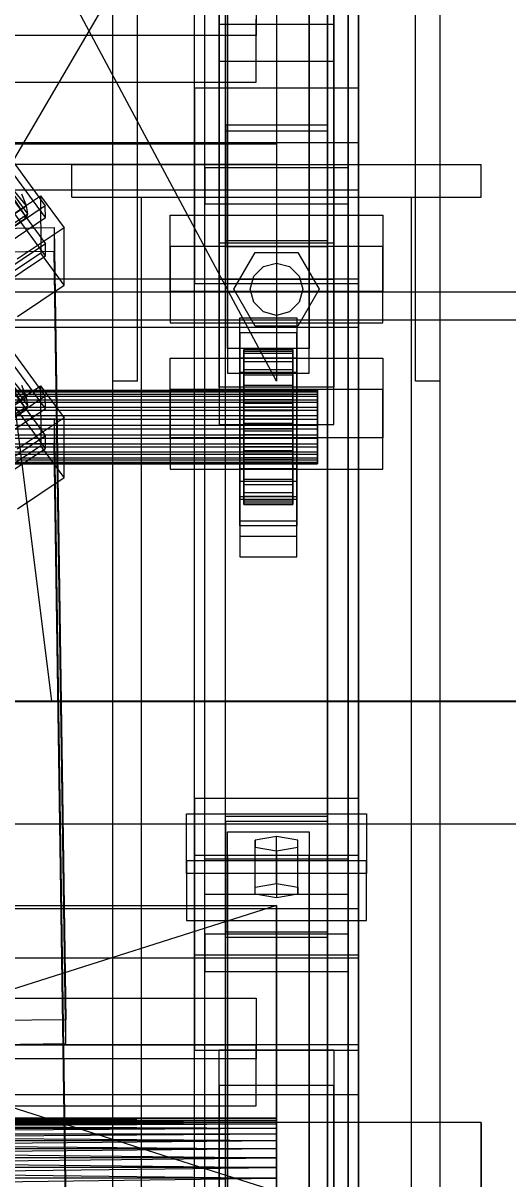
# Model space of a CAD drawing. Header units: millimetres. Extents: x -1970 to 34302, y -65268 to 6837.
# Drawn here: x 368.1 to 486.5, y -33816.9 to -33534.2 of the extents above; entities that cross this region are included whole.
import ezdxf

# ---------------------------------------------------------------- set-up
doc = ezdxf.new("R2010")
doc.units = ezdxf.units.MM
for name, color, linetype, lineweight in [('COTAS_O', 1, 'Continuous', 0), ('frontal_briquetadora', 7, 'Continuous', 0), ('frontal_C01', 7, 'Continuous', 0), ('frontal_C02', 7, 'Continuous', 0), ('frontal_dos-mix', 7, 'Continuous', 0), ('frontal_mezcladora', 7, 'Continuous', 0), ('frontal_tolva', 7, 'Continuous', 0)]:
    doc.layers.add(name, color=color, linetype=linetype, lineweight=lineweight)
doc.dimstyles.new('R19_100', dxfattribs={"dimtxt": 250, "dimasz": 150, "dimexe": 150, "dimexo": 80, "dimgap": 100, "dimtad": 1, "dimtih": 1, "dimtoh": 1, "dimdsep": 46, "dimcen": 0.09, "dimadec": 0, "dimazin": 0, "dimtfac": 1, "dimtdec": 4, "dimtofl": 0, "dimtmove": 0, "dimatfit": 3, "dimfxl": 1, "dimtolj": 1, "dimtzin": 0, "dimarcsym": 0})

# ---------------------------------------------------------------- blocks, each defined once
blk = doc.blocks.new('*D35')
at = {"layer": 'COTAS_O', "color": 0, "lineweight": -2, "transparency": 16777216}
for p, q in [((-1725, -34320), (-1725, -33550)), ((1725, -34320), (1725, -33550)), ((-1575, -33700), (1575, -33700))]:
    blk.add_line(p, q, dxfattribs=at)
at = {"layer": 'COTAS_O', "color": 0, "transparency": 16777216}
for points in [[(-1575, -33675), (-1575, -33725), (-1725, -33700)], [(1575, -33675), (1575, -33725), (1725, -33700)]]:
    blk.add_solid(points, dxfattribs=at)
at = {"layer": 'Defpoints', "color": 0, "transparency": 16777216}
for p in [(1725, -33700), (-1725, -34400), (1725, -34400)]:
    blk.add_point(p, dxfattribs=at)

msp = doc.modelspace()

# ---------------------------------------------------------------- linework, layer by layer
at = {"layer": 'frontal_briquetadora'}
for p, q in [((430, -33820), (210, -33750)), ((210, -33750), (430, -33750)), ((430, -33750), (210, -33820)), ((430, -33820), (430, -33750)), ((430, -33750), (430, -33844.629)), ((430, -33750), (430, -33841.488)), ((430, -33750), (430, -33838.284)), ((430, -33750), (430, -33835.05)), ((430, -33750), (430, -33831.815)), ((430, -33750), (430, -33828.612)), ((430, -33750), (430, -33825.47)), ((430, -33750), (430, -33822.421)), ((430, -33750), (430, -33819.494)), ((430, -33750), (430, -33816.716)), ((430, -33750), (430, -33814.115)), ((430, -33750), (430, -33811.715)), ((430, -33750), (430, -33809.54)), ((430, -33750), (430, -33807.611)), ((430, -33750), (430, -33805.946)), ((430, -33750), (430, -33804.562)), ((430, -33750), (430, -33803.471)), ((430, -33750), (430, -33802.684)), ((430, -33750), (430, -33802.209)), ((430, -33750), (430, -33802.05)), ((430, -33802.05), (210, -33802.209)), ((430, -33802.05), (210, -33802.05)), ((430, -33802.209), (210, -33802.05)), ((430, -33802.209), (210, -33802.684)), ((430, -33802.209), (210, -33802.209)), ((430, -33802.684), (210, -33802.209)), ((430, -33802.684), (210, -33803.471)), ((430, -33802.684), (210, -33802.684)), ((430, -33803.471), (210, -33802.684)), ((430, -33802.05), (430, -33802.209)), ((430, -33802.209), (430, -33802.684)), ((430, -33802.684), (430, -33803.471)), ((480, -33803.052), (200, -33803.052)), ((430, -33803.471), (210, -33804.562)), ((430, -33803.471), (210, -33803.471)), ((430, -33804.562), (210, -33803.471)), ((430, -33804.562), (210, -33805.946)), ((430, -33804.562), (210, -33804.562)), ((430, -33803.471), (430, -33804.562)), ((430, -33804.562), (430, -33805.946)), ((480, -33803.052), (480, -33806.399)), ((480, -33806.043), (480, -33803.052)), ((480, -33803.946), (480, -33803.763)), ((480, -33803.763), (480, -33809.778)), ((480, -33810.289), (480, -33803.946)), ((430, -33805.946), (210, -33807.611)), ((430, -33805.946), (210, -33805.946)), ((430, -33807.611), (210, -33805.946)), ((430, -33807.611), (210, -33809.54)), ((430, -33807.611), (210, -33807.611)), ((210, -33807.611), (430, -33809.54)), ((430, -33805.946), (430, -33807.611)), ((430, -33807.611), (430, -33809.54)), ((480, -33814.779), (480, -33806.043)), ((480, -33806.399), (480, -33815.42)), ((430, -33809.54), (210, -33811.715)), ((430, -33809.54), (210, -33809.54)), ((210, -33809.54), (430, -33811.715)), ((430, -33809.54), (430, -33811.715)), ((480, -33809.778), (480, -33820.797)), ((480, -33821.536), (480, -33810.289)), ((430, -33811.715), (210, -33811.715)), ((210, -33814.115), (430, -33811.715)), ((210, -33811.715), (430, -33814.115)), ((430, -33814.115), (210, -33814.115)), ((210, -33816.716), (430, -33814.115)), ((210, -33814.115), (430, -33816.716)), ((430, -33811.715), (430, -33814.115)), ((430, -33814.115), (430, -33816.716)), ((430, -33816.716), (210, -33816.716)), ((210, -33819.494), (430, -33816.716)), ((430, -33816.716), (430, -33819.494)), ((480, -33827.53), (480, -33814.779)), ((480, -33815.42), (480, -33828.329))]:
    msp.add_line(p, q, dxfattribs=at)
at = {"layer": 'frontal_C01'}
for p, q in [((410, -33737.755), (410, -33372.504)), ((450, -33372.504), (450, -33737.755)), ((410, -33785.383), (410, -33420.131)), ((450, -33785.383), (450, -33420.131)), ((410, -33831.53), (410, -33466.278)), ((450, -33466.278), (450, -33831.53)), ((417.5, -34114.005), (417.5, -33472.513)), ((418, -33613.72), (418, -33473.176)), ((438, -33473.176), (438, -33613.72)), ((442.5, -33472.513), (442.5, -34114.005)), ((418, -33479.264), (418, -33619.807)), ((438, -33619.807), (438, -33479.264)), ((412.5, -33757.004), (412.5, -33480.764)), ((447.5, -33480.764), (447.5, -33757.004)), ((412.5, -33766.135), (412.5, -33489.895)), ((447.5, -33766.135), (447.5, -33489.895)), ((417.5, -34139.637), (417.5, -33498.145)), ((442.5, -34139.637), (442.5, -33498.145)), ((410, -33869.632), (410, -33504.38)), ((450, -33869.632), (450, -33504.38)), ((425, -33521.747), (425, -33537.21)), ((425, -33548.64), (425, -33533.178)), ((416, -33543.57), (416, -33534.438)), ((416, -33534.438), (444, -33534.438)), ((416, -33623.218), (416, -33534.438)), ((444, -33534.438), (444, -33543.57)), ((444, -33534.438), (444, -33623.218)), ((425, -33537.21), (-425, -33537.21)), ((425, -33548.64), (425, -33537.21)), ((444, -33543.57), (416, -33543.57)), ((416, -33543.57), (416, -33632.35)), ((444, -33632.35), (444, -33543.57)), ((-425, -33548.64), (425, -33548.64)), ((345.969, -33587.954), (373.501, -33625.398)), ((373.513, -33628.442), (345.981, -33590.998)), ((346.008, -33597.694), (373.539, -33635.138)), ((373.551, -33638.182), (346.02, -33600.738)), ((421, -33609.91), (421, -33606.257)), ((421, -33606.257), (435, -33606.257)), ((421, -33646.264), (421, -33606.257)), ((435, -33606.257), (435, -33609.91)), ((435, -33606.257), (435, -33646.264)), ((435, -33609.91), (421, -33609.91)), ((421, -33609.91), (421, -33649.917)), ((435, -33649.917), (435, -33609.91)), ((404, -33635.619), (404, -33616.139)), ((404, -33616.139), (456, -33616.139)), ((404, -33623.759), (404, -33616.139)), ((438, -33613.72), (418, -33613.72)), ((418, -33613.72), (418, -33619.807)), ((421, -33619.65), (421, -33615.997)), ((421, -33615.997), (435, -33615.997)), ((421, -33656.004), (421, -33615.997)), ((422, -33623.967), (422, -33613.978)), ((422, -33613.978), (422, -33614.392)), ((422, -33613.978), (434, -33613.978)), ((422, -33614.858), (422, -33613.978)), ((422, -33624.163), (422, -33614.392)), ((422, -33614.392), (422, -33616.07)), ((422, -33614.392), (434, -33614.392)), ((422, -33624.384), (422, -33614.858)), ((422, -33614.858), (434, -33614.858)), ((422, -33616.972), (422, -33614.858)), ((422, -33624.958), (422, -33616.07)), ((422, -33616.07), (422, -33618.899)), ((422, -33616.07), (434, -33616.07)), ((434, -33614.392), (434, -33613.978)), ((434, -33613.978), (434, -33623.967)), ((434, -33613.978), (434, -33614.858)), ((434, -33616.07), (434, -33614.392)), ((434, -33614.392), (434, -33624.163)), ((434, -33614.858), (434, -33624.384)), ((434, -33614.858), (434, -33616.972)), ((434, -33618.899), (434, -33616.07)), ((434, -33616.07), (434, -33624.958)), ((435, -33615.997), (435, -33619.65)), ((435, -33615.997), (435, -33656.004)), ((438, -33619.807), (438, -33613.72)), ((456, -33616.139), (456, -33635.619)), ((456, -33616.139), (456, -33623.759)), ((368.888, -33625.654), (363.351, -33618.907)), ((422, -33625.385), (422, -33616.972)), ((422, -33616.972), (434, -33616.972)), ((422, -33620.175), (422, -33616.972)), ((422, -33626.298), (422, -33618.899)), ((422, -33618.899), (422, -33622.687)), ((422, -33618.899), (434, -33618.899)), ((434, -33616.972), (434, -33625.385)), ((434, -33616.972), (434, -33620.175)), ((434, -33622.687), (434, -33618.899)), ((434, -33618.899), (434, -33626.298)), ((368.9, -33628.648), (363.357, -33620.325)), ((369.265, -33627.656), (363.53, -33619.855)), ((418, -33619.807), (438, -33619.807)), ((435, -33619.65), (421, -33619.65)), ((421, -33619.65), (421, -33659.657)), ((422, -33626.902), (422, -33620.175)), ((422, -33620.175), (434, -33620.175)), ((422, -33624.249), (422, -33620.175)), ((434, -33620.175), (434, -33626.902)), ((434, -33620.175), (434, -33624.249)), ((435, -33659.657), (435, -33619.65)), ((-440, -33623.967), (440, -33623.967)), ((-440, -33624.163), (440, -33624.163)), ((-440, -33624.384), (440, -33624.384)), ((360.882, -33630.578), (372.35, -33622.925)), ((368.888, -33625.654), (367.794, -33622.779)), ((372.35, -33622.925), (372.408, -33637.535)), ((372.35, -33622.925), (378.086, -33630.725)), ((456, -33623.759), (404, -33623.759)), ((404, -33623.759), (404, -33643.239)), ((444, -33623.218), (416, -33623.218)), ((416, -33623.218), (416, -33632.35)), ((422, -33628.092), (422, -33622.687)), ((422, -33622.687), (422, -33627.174)), ((422, -33622.687), (434, -33622.687)), ((422, -33624.163), (422, -33623.967)), ((434, -33623.967), (422, -33623.967)), ((422, -33623.967), (422, -33624.384)), ((422, -33624.958), (422, -33624.163)), ((434, -33624.163), (422, -33624.163)), ((422, -33628.832), (422, -33624.249)), ((422, -33624.249), (434, -33624.249)), ((422, -33628.916), (422, -33624.249)), ((434, -33624.384), (422, -33624.384)), ((422, -33624.384), (422, -33625.385)), ((434, -33627.174), (434, -33622.687)), ((434, -33622.687), (434, -33628.092)), ((434, -33623.967), (434, -33624.163)), ((434, -33624.384), (434, -33623.967)), ((434, -33624.163), (434, -33624.958)), ((434, -33624.249), (434, -33628.832)), ((434, -33624.249), (434, -33628.916)), ((434, -33625.385), (434, -33624.384)), ((440, -33624.163), (440, -33623.967)), ((440, -33623.967), (440, -33624.384)), ((440, -33624.958), (440, -33624.163)), ((440, -33624.384), (440, -33625.385)), ((444, -33632.35), (444, -33623.218)), ((456, -33643.239), (456, -33623.759)), ((-440, -33624.958), (440, -33624.958)), ((-440, -33625.385), (440, -33625.385)), ((-440, -33626.298), (440, -33626.298)), ((-440, -33626.902), (440, -33626.902)), ((359.058, -33632.214), (368.888, -33625.654)), ((359.436, -33634.216), (369.265, -33627.656)), ((373.501, -33625.398), (362.033, -33633.051)), ((369.265, -33627.656), (368.888, -33625.654)), ((368.9, -33628.648), (369.265, -33627.656)), ((373.513, -33628.442), (373.501, -33625.398)), ((422, -33626.298), (422, -33624.958)), ((434, -33624.958), (422, -33624.958)), ((434, -33625.385), (422, -33625.385)), ((422, -33625.385), (422, -33626.902)), ((422, -33628.092), (422, -33626.298)), ((434, -33626.298), (422, -33626.298)), ((434, -33626.902), (422, -33626.902)), ((422, -33626.902), (422, -33628.832)), ((422, -33627.174), (422, -33630.218)), ((434, -33627.174), (422, -33627.174)), ((422, -33627.174), (422, -33632.055)), ((434, -33624.958), (434, -33626.298)), ((434, -33626.902), (434, -33625.385)), ((434, -33626.298), (434, -33628.092)), ((434, -33628.832), (434, -33626.902)), ((434, -33630.218), (434, -33627.174)), ((434, -33632.055), (434, -33627.174)), ((440, -33626.298), (440, -33624.958)), ((440, -33625.385), (440, -33626.902)), ((440, -33628.092), (440, -33626.298)), ((440, -33626.902), (440, -33628.832)), ((-440, -33628.092), (440, -33628.092)), ((-440, -33628.832), (440, -33628.832)), ((440, -33630.218), (-440, -33630.218)), ((359.07, -33635.208), (368.9, -33628.648)), ((362.045, -33636.095), (373.513, -33628.442)), ((367.817, -33628.562), (368.9, -33628.648)), ((422, -33630.218), (422, -33628.092)), ((434, -33628.092), (422, -33628.092)), ((434, -33628.832), (422, -33628.832)), ((422, -33628.832), (422, -33631.043)), ((422, -33631.043), (422, -33628.916)), ((422, -33628.916), (434, -33628.916)), ((422, -33633.859), (422, -33628.916)), ((422, -33630.218), (434, -33630.218)), ((422, -33632.53), (422, -33630.218)), ((434, -33628.092), (434, -33630.218)), ((434, -33631.043), (434, -33628.832)), ((434, -33628.916), (434, -33631.043)), ((434, -33628.916), (434, -33633.859)), ((434, -33630.218), (434, -33632.53)), ((440, -33630.218), (440, -33628.092)), ((440, -33628.832), (440, -33631.043)), ((440, -33632.53), (440, -33630.218)), ((-440, -33631.043), (440, -33631.043)), ((-440, -33632.53), (440, -33632.53)), ((357.646, -33631.134), (375.644, -33630.891)), ((378.086, -33630.725), (366.618, -33638.379)), ((375.644, -33630.891), (375.644, -33636.979)), ((375.644, -33630.891), (378.512, -33823.891)), ((378.143, -33645.335), (378.086, -33630.725)), ((416, -33632.35), (444, -33632.35)), ((434, -33631.043), (422, -33631.043)), ((422, -33631.043), (422, -33633.384)), ((422, -33632.53), (422, -33632.055)), ((422, -33632.055), (422, -33636.998)), ((422, -33632.055), (434, -33632.055)), ((422, -33634.871), (422, -33632.53)), ((434, -33632.53), (422, -33632.53)), ((434, -33633.384), (434, -33631.043)), ((434, -33636.998), (434, -33632.055)), ((434, -33632.055), (434, -33632.53)), ((434, -33632.53), (434, -33634.871)), ((440, -33631.043), (440, -33633.384)), ((440, -33634.871), (440, -33632.53)), ((-440, -33633.384), (440, -33633.384)), ((-440, -33634.871), (440, -33634.871)), ((-440, -33635.696), (440, -33635.696)), ((373.539, -33635.138), (362.071, -33642.791)), ((373.551, -33638.182), (373.539, -33635.138)), ((456, -33635.619), (404, -33635.619)), ((404, -33635.619), (404, -33643.239)), ((422, -33633.384), (422, -33633.859)), ((434, -33633.384), (422, -33633.384)), ((422, -33633.384), (422, -33635.696)), ((422, -33633.859), (434, -33633.859)), ((422, -33638.74), (422, -33633.859)), ((422, -33637.082), (422, -33634.871)), ((422, -33634.871), (422, -33636.998)), ((434, -33634.871), (422, -33634.871)), ((422, -33635.696), (422, -33638.74)), ((434, -33635.696), (422, -33635.696)), ((422, -33635.696), (422, -33637.822)), ((434, -33633.859), (434, -33633.384)), ((434, -33635.696), (434, -33633.384)), ((434, -33633.859), (434, -33638.74)), ((434, -33636.998), (434, -33634.871)), ((434, -33634.871), (434, -33637.082)), ((434, -33638.74), (434, -33635.696)), ((434, -33637.822), (434, -33635.696)), ((440, -33633.384), (440, -33635.696)), ((440, -33637.082), (440, -33634.871)), ((440, -33635.696), (440, -33637.822)), ((456, -33643.239), (456, -33635.619)), ((-440, -33637.082), (440, -33637.082)), ((-440, -33637.822), (440, -33637.822)), ((375.644, -33636.979), (357.646, -33637.222)), ((372.408, -33637.535), (360.939, -33645.188)), ((362.083, -33645.835), (373.551, -33638.182)), ((378.143, -33645.335), (372.408, -33637.535)), ((378.512, -33829.979), (375.644, -33636.979)), ((422, -33636.998), (422, -33641.665)), ((422, -33636.998), (434, -33636.998)), ((422, -33639.012), (422, -33637.082)), ((422, -33637.082), (422, -33641.665)), ((434, -33637.082), (422, -33637.082)), ((422, -33637.822), (422, -33643.227)), ((434, -33637.822), (422, -33637.822)), ((422, -33637.822), (422, -33639.616)), ((422, -33638.74), (434, -33638.74)), ((422, -33643.227), (422, -33638.74)), ((434, -33641.665), (434, -33636.998)), ((434, -33641.665), (434, -33637.082)), ((434, -33637.082), (434, -33639.012)), ((434, -33643.227), (434, -33637.822)), ((434, -33639.616), (434, -33637.822)), ((434, -33638.74), (434, -33643.227)), ((440, -33639.012), (440, -33637.082)), ((440, -33637.822), (440, -33639.616)), ((-440, -33639.012), (440, -33639.012)), ((-440, -33639.616), (440, -33639.616)), ((-440, -33640.529), (440, -33640.529)), ((-440, -33640.956), (440, -33640.956)), ((-440, -33641.53), (440, -33641.53)), ((-440, -33641.751), (440, -33641.751)), ((422, -33640.529), (422, -33639.012)), ((422, -33639.012), (422, -33645.739)), ((434, -33639.012), (422, -33639.012)), ((422, -33639.616), (422, -33647.015)), ((434, -33639.616), (422, -33639.616)), ((422, -33639.616), (422, -33640.956)), ((422, -33641.53), (422, -33640.529)), ((422, -33640.529), (422, -33648.942)), ((434, -33640.529), (422, -33640.529)), ((422, -33640.956), (422, -33649.844)), ((434, -33640.956), (422, -33640.956)), ((422, -33640.956), (422, -33641.751)), ((422, -33641.947), (422, -33641.53)), ((422, -33641.53), (422, -33651.055)), ((434, -33641.53), (422, -33641.53)), ((422, -33641.665), (422, -33645.739)), ((422, -33641.665), (434, -33641.665)), ((422, -33641.751), (422, -33651.522)), ((434, -33641.751), (422, -33641.751)), ((422, -33641.751), (422, -33641.947)), ((434, -33645.739), (434, -33639.012)), ((434, -33639.012), (434, -33640.529)), ((434, -33647.015), (434, -33639.616)), ((434, -33640.956), (434, -33639.616)), ((434, -33648.942), (434, -33640.529)), ((434, -33640.529), (434, -33641.53)), ((434, -33649.844), (434, -33640.956)), ((434, -33641.751), (434, -33640.956)), ((434, -33651.055), (434, -33641.53)), ((434, -33641.53), (434, -33641.947)), ((434, -33645.739), (434, -33641.665)), ((434, -33651.522), (434, -33641.751)), ((434, -33641.947), (434, -33641.751)), ((440, -33640.529), (440, -33639.012)), ((440, -33639.616), (440, -33640.956)), ((440, -33641.53), (440, -33640.529)), ((440, -33640.956), (440, -33641.751)), ((440, -33641.947), (440, -33641.53)), ((440, -33641.751), (440, -33641.947)), ((-440, -33641.947), (440, -33641.947)), ((404, -33643.239), (456, -33643.239)), ((421, -33657.104), (421, -33643.102)), ((421, -33643.102), (435, -33643.102)), ((421, -33650.723), (421, -33643.102)), ((422, -33641.947), (422, -33651.936)), ((434, -33641.947), (422, -33641.947)), ((422, -33643.227), (434, -33643.227)), ((422, -33647.015), (422, -33643.227)), ((434, -33651.936), (434, -33641.947)), ((434, -33643.227), (434, -33647.015)), ((435, -33643.102), (435, -33657.104)), ((435, -33643.102), (435, -33650.723)), ((366.675, -33652.989), (378.143, -33645.335)), ((435, -33646.264), (421, -33646.264)), ((421, -33646.264), (421, -33649.917)), ((422, -33645.739), (422, -33648.942)), ((422, -33645.739), (434, -33645.739)), ((422, -33647.015), (434, -33647.015)), ((422, -33649.844), (422, -33647.015)), ((434, -33648.942), (434, -33645.739)), ((434, -33647.015), (434, -33649.844)), ((435, -33649.917), (435, -33646.264)), ((421, -33649.917), (435, -33649.917)), ((422, -33648.942), (422, -33651.055)), ((422, -33648.942), (434, -33648.942)), ((422, -33649.844), (434, -33649.844)), ((422, -33651.522), (422, -33649.844)), ((434, -33651.055), (434, -33648.942)), ((434, -33649.844), (434, -33651.522)), ((435, -33650.723), (421, -33650.723)), ((421, -33650.723), (421, -33664.724)), ((422, -33651.055), (422, -33651.936)), ((422, -33651.055), (434, -33651.055)), ((422, -33651.522), (434, -33651.522)), ((422, -33651.936), (422, -33651.522)), ((422, -33651.936), (434, -33651.936)), ((434, -33651.936), (434, -33651.055)), ((434, -33651.522), (434, -33651.936)), ((435, -33664.724), (435, -33650.723)), ((435, -33656.004), (421, -33656.004)), ((421, -33656.004), (421, -33659.657)), ((435, -33657.104), (421, -33657.104)), ((421, -33657.104), (421, -33664.724)), ((435, -33659.657), (435, -33656.004)), ((435, -33664.724), (435, -33657.104)), ((421, -33659.657), (435, -33659.657)), ((421, -33664.724), (435, -33664.724)), ((450, -33737.755), (410, -33737.755)), ((410, -33737.755), (410, -33785.383)), ((410, -34103.007), (410, -33737.755)), ((450, -33785.383), (450, -33737.755)), ((450, -33737.755), (450, -34103.007)), ((-450, -33750.719), (450, -33750.719)), ((450, -33750.719), (450, -33762.894)), ((450, -33750.719), (450, -33784.058)), ((447.5, -33757.004), (412.5, -33757.004)), ((412.5, -33757.004), (412.5, -33766.135)), ((447.5, -33766.135), (447.5, -33757.004)), ((450, -33762.894), (-450, -33762.894)), ((450, -33796.233), (450, -33762.894)), ((412.5, -33766.135), (447.5, -33766.135)), ((450, -33784.058), (-450, -33784.058)), ((410, -33785.383), (450, -33785.383)), ((410, -34150.635), (410, -33785.383)), ((450, -33796.233), (450, -33784.058)), ((450, -34150.635), (450, -33785.383)), ((-450, -33796.233), (450, -33796.233))]:
    msp.add_line(p, q, dxfattribs=at)
at = {"layer": 'frontal_C02'}
for p, q in [((417.5, -33560.475), (417.5, -33028.053)), ((442.5, -33028.053), (442.5, -33560.475)), ((417.5, -33587.441), (417.5, -33055.019)), ((442.5, -33587.441), (442.5, -33055.019)), ((410, -33550.05), (410, -33199.331)), ((450, -33199.331), (450, -33550.05)), ((410, -33597.867), (410, -33247.148)), ((450, -33597.867), (450, -33247.148)), ((410, -33723.846), (410, -33373.127)), ((450, -33373.127), (450, -33723.846)), ((412.5, -33569.574), (412.5, -33387.87)), ((447.5, -33387.87), (447.5, -33569.574)), ((412.5, -33578.342), (412.5, -33396.638)), ((447.5, -33578.342), (447.5, -33396.638)), ((410, -33762.099), (410, -33411.381)), ((450, -33762.099), (450, -33411.381)), ((416, -33587.996), (416, -33500.463)), ((444, -33500.463), (444, -33587.996)), ((416, -33509.23), (416, -33596.764)), ((444, -33596.764), (444, -33509.23)), ((430, -33513.746), (430, -33563.746)), ((430, -33621.746), (375, -33518.746)), ((390, -33621.746), (390, -33518.746)), ((396, -33621.746), (396, -33518.746)), ((430, -33518.746), (430, -33621.746)), ((464, -33621.746), (464, -33518.746)), ((470, -33621.746), (470, -33518.746)), ((345.969, -33541.219), (373.501, -33578.812)), ((373.513, -33581.735), (345.981, -33544.142)), ((346.008, -33550.572), (373.539, -33588.165)), ((450, -33550.05), (410, -33550.05)), ((410, -33550.05), (410, -33597.867)), ((410, -33900.768), (410, -33550.05)), ((450, -33597.867), (450, -33550.05)), ((450, -33550.05), (450, -33900.768)), ((373.551, -33591.088), (346.02, -33553.495)), ((442.5, -33559.104), (417.5, -33559.104)), ((417.5, -33559.104), (417.5, -33588.812)), ((417.5, -33728.119), (417.5, -33559.104)), ((442.5, -33588.812), (442.5, -33559.104)), ((442.5, -33559.104), (442.5, -33728.119)), ((417.5, -33587.441), (417.5, -33560.475)), ((417.5, -33560.475), (442.5, -33560.475)), ((442.5, -33560.475), (442.5, -33587.441)), ((-450, -33563.331), (450, -33563.331)), ((430, -33563.746), (-430, -33563.746)), ((430, -33563.746), (430, -33568.746)), ((450, -33563.331), (450, -33575.022)), ((450, -33563.331), (450, -33596.803)), ((430, -33568.746), (-430, -33568.746)), ((380, -33568.746), (480, -33568.746)), ((380, -33576.746), (380, -33568.746)), ((447.5, -33569.574), (412.5, -33569.574)), ((412.5, -33569.574), (412.5, -33578.342)), ((447.5, -33578.342), (447.5, -33569.574)), ((480, -33576.746), (480, -33568.746)), ((368.888, -33578.855), (363.351, -33572.047)), ((368.9, -33581.73), (363.357, -33573.408)), ((369.265, -33580.8), (363.53, -33572.968)), ((450, -33575.022), (-450, -33575.022)), ((360.882, -33584.053), (372.35, -33576.369)), ((368.888, -33578.855), (367.794, -33576.03)), ((372.35, -33576.369), (372.408, -33590.398)), ((372.35, -33576.369), (378.086, -33584.201)), ((380, -33576.746), (480, -33576.746)), ((390, -33576.746), (397, -33576.746)), ((390, -35975), (390, -33576.746)), ((397, -35975), (397, -33576.746)), ((397, -33576.746), (463, -33576.746)), ((450, -33608.494), (450, -33575.022)), ((463, -33576.746), (470, -33576.746)), ((463, -35975), (463, -33576.746)), ((470, -35975), (470, -33576.746)), ((359.058, -33585.441), (368.888, -33578.855)), ((373.501, -33578.812), (362.033, -33586.496)), ((369.265, -33580.8), (368.888, -33578.855)), ((373.513, -33581.735), (373.501, -33578.812)), ((412.5, -33578.342), (447.5, -33578.342)), ((359.07, -33588.316), (368.9, -33581.73)), ((359.436, -33587.385), (369.265, -33580.8)), ((362.045, -33589.418), (373.513, -33581.735)), ((367.817, -33581.583), (368.9, -33581.73)), ((368.9, -33581.73), (369.265, -33580.8)), ((404, -33599.82), (404, -33581.115)), ((404, -33581.115), (456, -33581.115)), ((404, -33588.766), (404, -33581.115)), ((456, -33581.115), (456, -33599.82)), ((456, -33581.115), (456, -33588.766)), ((357.646, -33584.424), (375.644, -33584.181)), ((378.086, -33584.201), (366.618, -33591.885)), ((375.644, -33584.181), (375.644, -33590.026)), ((375.644, -33584.181), (378.512, -33777.948)), ((378.143, -33598.23), (378.086, -33584.201)), ((444, -33587.996), (416, -33587.996)), ((416, -33587.996), (416, -33596.764)), ((442.5, -33587.441), (417.5, -33587.441)), ((444, -33596.764), (444, -33587.996)), ((375.644, -33590.026), (357.646, -33590.27)), ((372.408, -33590.398), (360.939, -33598.081)), ((373.539, -33588.165), (362.071, -33595.848)), ((378.143, -33598.23), (372.408, -33590.398)), ((373.551, -33591.088), (373.539, -33588.165)), ((378.512, -33783.793), (375.644, -33590.026)), ((456, -33588.766), (404, -33588.766)), ((404, -33588.766), (404, -33607.471)), ((417.5, -33588.812), (442.5, -33588.812)), ((417.5, -33757.827), (417.5, -33588.812)), ((419.6, -33599.246), (424.8, -33590.239)), ((424.8, -33590.239), (435.2, -33590.239)), ((435.2, -33590.239), (440.4, -33599.246)), ((442.5, -33757.827), (442.5, -33588.812)), ((456, -33607.471), (456, -33588.766)), ((362.083, -33598.771), (373.551, -33591.088)), ((424.457, -33596.046), (426.8, -33593.703)), ((426.8, -33593.703), (430, -33592.846)), ((430, -33592.846), (433.2, -33593.703)), ((433.2, -33593.703), (435.543, -33596.046)), ((423.6, -33599.246), (424.457, -33596.046)), ((435.543, -33596.046), (436.4, -33599.246)), ((450, -33596.803), (-450, -33596.803)), ((366.675, -33605.913), (378.143, -33598.23)), ((410, -33597.867), (450, -33597.867)), ((410, -33948.585), (410, -33597.867)), ((416, -33596.764), (444, -33596.764)), ((424.8, -33608.253), (419.6, -33599.246)), ((424.457, -33602.446), (423.6, -33599.246)), ((440.4, -33599.246), (435.2, -33608.253)), ((436.4, -33599.246), (435.543, -33602.446)), ((450, -33608.494), (450, -33596.803)), ((450, -33948.585), (450, -33597.867)), ((456, -33599.82), (404, -33599.82)), ((404, -33599.82), (404, -33607.471)), ((456, -33607.471), (456, -33599.82)), ((426.8, -33604.788), (424.457, -33602.446)), ((430, -33605.646), (426.8, -33604.788)), ((433.2, -33604.788), (430, -33605.646)), ((435.543, -33602.446), (433.2, -33604.788)), ((404, -33607.471), (456, -33607.471)), ((-450, -33608.494), (450, -33608.494)), ((435.2, -33608.253), (424.8, -33608.253)), ((396, -33621.746), (390, -33621.746)), ((470, -33621.746), (464, -33621.746)), ((450, -33723.846), (410, -33723.846)), ((410, -33723.846), (410, -33762.099)), ((410, -34074.565), (410, -33723.846)), ((450, -33762.099), (450, -33723.846)), ((450, -33723.846), (450, -34074.565)), ((408, -33742.2), (408, -33727.586)), ((408, -33727.586), (452, -33727.586)), ((408, -33739.062), (408, -33727.586)), ((417.5, -33757.827), (417.5, -33728.119)), ((417.5, -33728.119), (442.5, -33728.119)), ((442.5, -33728.119), (442.5, -33757.827)), ((452, -33727.586), (452, -33742.2)), ((452, -33727.586), (452, -33739.062)), ((442.5, -33729.49), (417.5, -33729.49)), ((417.5, -33729.49), (417.5, -33756.456)), ((417.5, -34261.912), (417.5, -33729.49)), ((418, -33737.816), (418, -33731.97)), ((418, -33731.97), (438, -33731.97)), ((418, -33873.072), (418, -33731.97)), ((438, -33731.97), (438, -33737.816)), ((438, -33731.97), (438, -33873.072)), ((442.5, -33756.456), (442.5, -33729.49)), ((442.5, -33729.49), (442.5, -34261.912)), ((430, -33733.139), (424.804, -33734.016)), ((424.804, -33734.016), (424.804, -33735.77)), ((424.804, -33745.492), (424.804, -33734.016)), ((435.196, -33734.016), (430, -33733.139)), ((430, -33744.615), (430, -33733.139)), ((435.196, -33735.77), (435.196, -33734.016)), ((435.196, -33745.492), (435.196, -33734.016)), ((438, -33737.816), (418, -33737.816)), ((418, -33737.816), (418, -33878.918)), ((424.804, -33735.77), (430, -33736.646)), ((424.804, -33747.246), (424.804, -33735.77)), ((430, -33736.646), (435.196, -33735.77)), ((430, -33736.646), (430, -33748.123)), ((435.196, -33747.246), (435.196, -33735.77)), ((438, -33878.918), (438, -33737.816)), ((452, -33739.062), (408, -33739.062)), ((408, -33739.062), (408, -33753.676)), ((412.5, -33747.357), (412.5, -33738.589)), ((412.5, -33738.589), (447.5, -33738.589)), ((412.5, -33920.293), (412.5, -33738.589)), ((447.5, -33738.589), (447.5, -33747.357)), ((447.5, -33738.589), (447.5, -33920.293)), ((452, -33753.676), (452, -33739.062)), ((452, -33742.2), (408, -33742.2)), ((408, -33742.2), (408, -33753.676)), ((452, -33753.676), (452, -33742.2)), ((424.804, -33745.492), (430, -33744.615)), ((424.804, -33747.246), (424.804, -33745.492)), ((430, -33744.615), (435.196, -33745.492)), ((435.196, -33745.492), (435.196, -33747.246)), ((447.5, -33747.357), (412.5, -33747.357)), ((412.5, -33929.061), (412.5, -33747.357)), ((430, -33748.123), (424.804, -33747.246)), ((435.196, -33747.246), (430, -33748.123)), ((447.5, -33929.061), (447.5, -33747.357)), ((408, -33753.676), (452, -33753.676)), ((417.5, -33756.456), (442.5, -33756.456)), ((417.5, -34288.878), (417.5, -33756.456)), ((442.5, -34288.878), (442.5, -33756.456)), ((442.5, -33757.827), (417.5, -33757.827)), ((410, -33762.099), (450, -33762.099)), ((410, -34112.818), (410, -33762.099)), ((450, -34112.818), (450, -33762.099)), ((-425, -33772.681), (425, -33772.681)), ((425, -33772.681), (425, -33787.528)), ((425, -33772.681), (425, -33784.157)), ((378.512, -33777.948), (360.514, -33778.191)), ((378.512, -33783.793), (378.512, -33777.948)), ((425, -33784.157), (-425, -33784.157)), ((360.514, -33784.037), (378.512, -33783.793)), ((416, -33794.052), (416, -33785.284)), ((416, -33785.284), (444, -33785.284)), ((416, -33874.416), (416, -33785.284)), ((425, -33799.004), (425, -33784.157)), ((444, -33785.284), (444, -33794.052)), ((444, -33785.284), (444, -33874.416)), ((425, -33787.528), (-425, -33787.528)), ((425, -33799.004), (425, -33787.528)), ((444, -33794.052), (416, -33794.052)), ((416, -33794.052), (416, -33883.184)), ((444, -33883.184), (444, -33794.052)), ((-425, -33799.004), (425, -33799.004))]:
    msp.add_line(p, q, dxfattribs=at)
at = {"layer": 'frontal_dos-mix'}
for p, q in [((350, -33500), (375, -33700)), ((375, -33700), (125, -33700))]:
    msp.add_line(p, q, dxfattribs=at)
at = {"layer": 'frontal_mezcladora'}
for p, q in [((300, -33680), (575, -33210)), ((-650, -33700), (650, -33700)), ((-650, -33730), (650, -33730)), ((-625, -33730), (625, -33730))]:
    msp.add_line(p, q, dxfattribs=at)
at = {"layer": 'frontal_tolva'}
for p, q in [((1725, -33600), (-1725, -33600)), ((1725, -33606.849), (-1725, -33606.849))]:
    msp.add_line(p, q, dxfattribs=at)

# ---------------------------------------------------------------- dimensions: what is measured, and where the dimension line sits
at = {"layer": 'COTAS_O'}
dim = msp.add_aligned_dim(p1=(-1725, -34400), p2=(1725, -34400), distance=700, text='<> O', dimstyle='R19_100', dxfattribs=at)
dim.commit()
dim.dimension.update_dxf_attribs({"geometry": '*D35', "text_midpoint": (0, -33700)})

doc.saveas('drawing.dxf')
